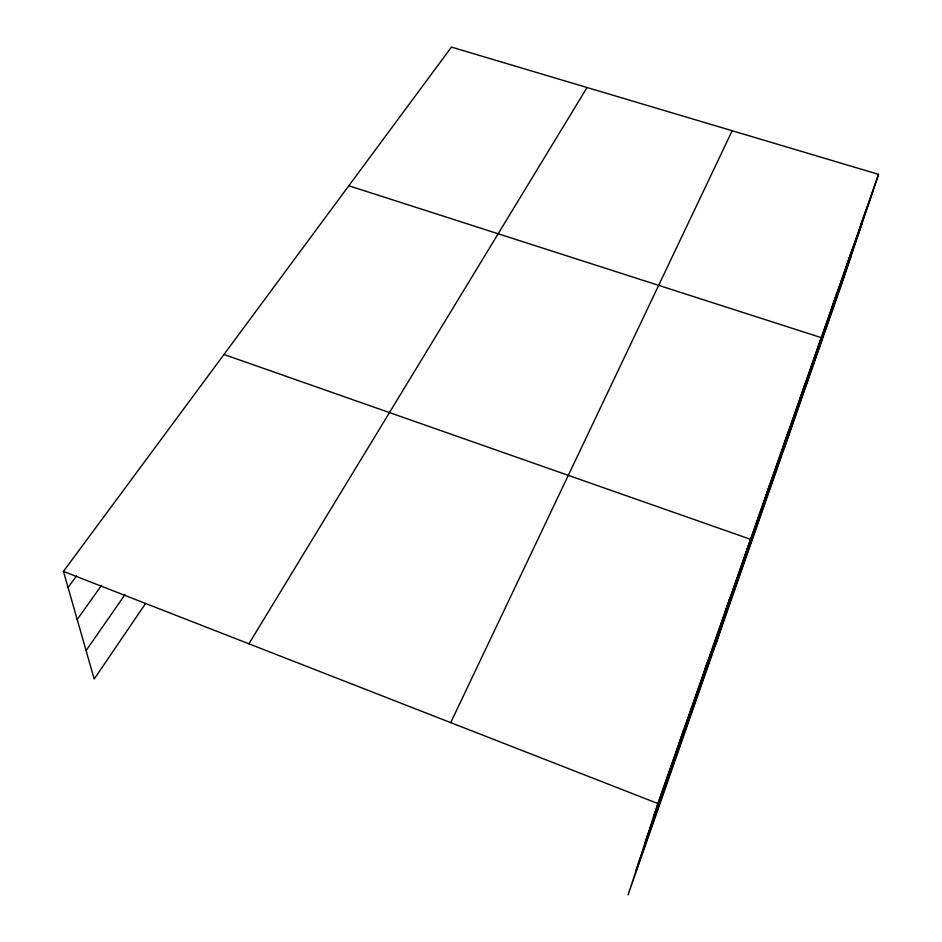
<?xml version="1.0" encoding="UTF-8"?>
<svg xmlns="http://www.w3.org/2000/svg" width="942" height="942" viewBox="0 0 942 942"><rect width="100%" height="100%" fill="white"/><g stroke="black" fill="none" stroke-linecap="round" stroke-linejoin="round"><path stroke-width="1.41" d="M878.545 174.352L657.846 803.514L628.102 894.9L841.171 285.556L878.545 174.352L451.442 47.1L63.455 571.382L94.2 679.029L145.551 603.528M678.899 744.474L683.609 730.074M702.614 676.815L707.524 661.908M724.716 613.784L729.767 598.476M715.802 644.104L750.527 539.307L223.96 354.486M764.668 499.837L769.932 483.988M782.778 448.168L788.124 432.131M799.805 399.608L805.198 383.441M784.451 447.756L821.271 337.636L348.823 185.762M831.397 309.506L836.861 293.197M846.081 267.634L851.556 251.302M859.952 228.07L865.427 211.762M653.359 817.291L873.069 190.637M644.481 844.574L862.071 223.372M635.921 870.903L851.238 255.612M450.712 722.62L732.181 130.75M248.912 643.81L587.066 87.512M86.075 650.592L124.874 594.779M77.197 619.518L101.524 585.371M68.059 587.502L76.585 575.821M63.455 571.382L657.846 803.514"/></g></svg>
